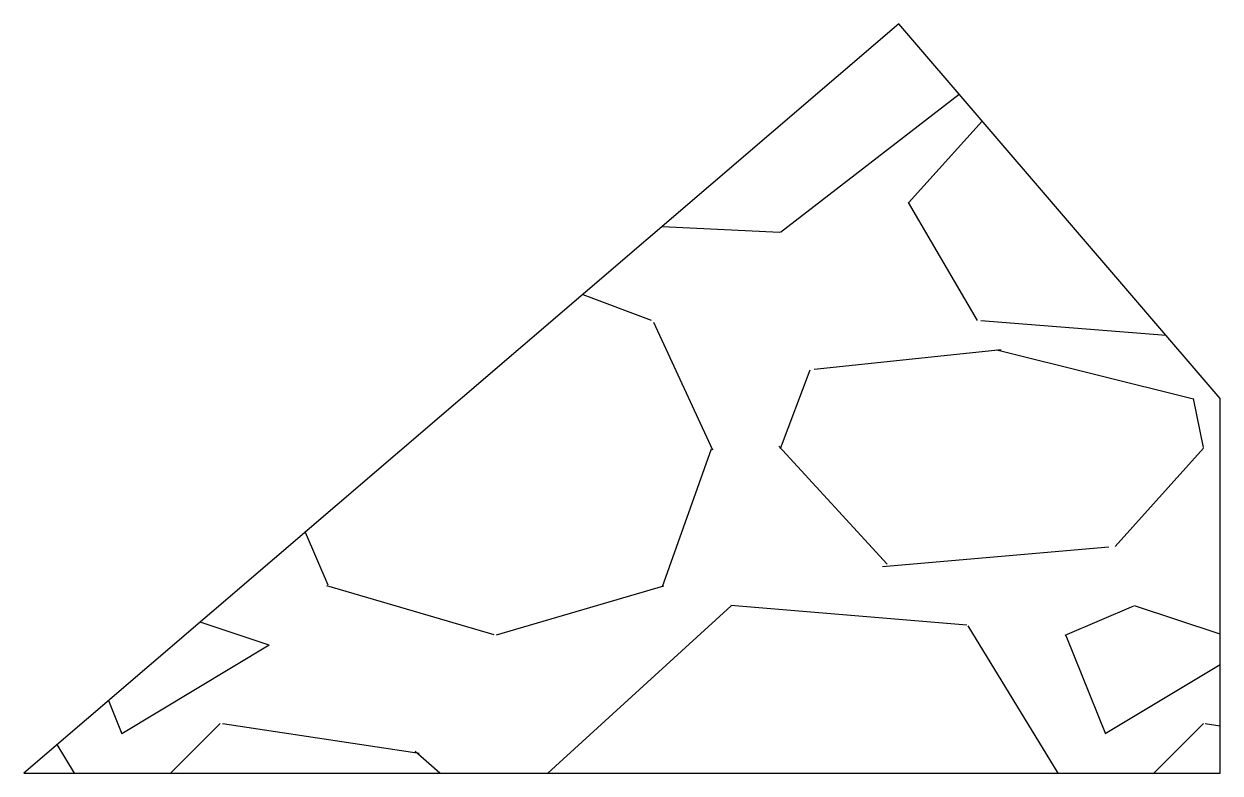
# Model space of a CAD drawing. Header units: millimetres. Extents: x 191.2 to 222.1, y 271.2 to 290.5.
import ezdxf

# ---------------------------------------------------------------- set-up
doc = ezdxf.new("R2010")
doc.units = ezdxf.units.MM

# ---------------------------------------------------------------- blocks, each defined once
blk = doc.blocks.new('bloc')
h = blk.add_hatch()
h.set_pattern_fill('GRAVEL', color=3, style=0)
h.set_pattern_definition([(228.0128, (18.288, 25.4), (-203.200173, -228.600281), [3.4172, -338.305]), (184.9697, (16.002, 22.86), (304.800493, 25.3998208), [5.86405, -580.54]), (132.5104, (10.16, 22.352), (253.999815, -279.400273), [4.1348, -409.347]), (267.2737, (0.254, 16.002), (25.3998897, 507.9998365), [5.34005, -528.664]), (292.8337, (0, 10.668), (-127.0003606, 304.8001733), [5.23634, -518.398]), (357.2737, (2.032, 5.842), (-507.9998365, 25.3998897), [5.34005, -528.664]), (37.6942, (7.366, 5.588), (-330.2002086, -253.9997736), [7.06194, -699.131]), (72.2553, (12.954, 9.906), (177.8003557, 558.800162), [6.6672, -660.053]), (121.4296, (14.986, 16.256), (-203.2000524, 330.1996116), [5.3581, -530.455]), (175.2364, (12.192, 20.828), (279.39978, -25.399762), [6.1171, -299.739]), (222.3974, (6.096, 21.336), (-304.8000092, -279.3996365), [7.9108, -783.168]), (138.8141, (25.4, 15.748), (-177.799887, 152.399766), [2.7, -267.306]), (171.4692, (23.368, 17.526), (330.199496, -50.800128), [5.1368, -508.546]), (225, (18.288, 18.288), (-5e-15, -25.4), [3.5921, -32.3289]), (203.1986, (16.51, 21.336), (127.000428, 50.800223), [1.9344, -191.506]), (291.8014, (14.732, 20.574), (-25.40002, 76.20005), [2.7357, -134.048]), (30.9638, (15.748, 18.034), (76.19992, 50.80004), [4.4432, -143.663]), (161.565, (19.558, 20.32), (50.80002, -25.39996), [3.2129, -77.109]), (16.3895, (0, 20.574), (254.00014, 76.1998415), [4.5009, -445.588]), (70.3462, (4.318, 21.844), (-101.599717, -279.399605), [3.776, -373.822]), (293.1986, (19.558, 25.4), (-50.800223, 127.000428), [3.8688, -189.572]), (343.6105, (21.082, 21.844), (-254.00014, 76.1998415), [4.5009, -445.588]), (339.444, (0, 4.826), (-127.000158, 50.799938), [4.3403, -212.677]), (294.7751, (4.064, 3.302), (-126.999704, 279.39987), [3.6367, -360.036]), (66.8014, (19.812, 0), (50.800223, 127.000428), [3.8688, -189.572]), (17.354, (21.336, 3.556), (-330.200018, -101.599847), [4.2578, -421.524]), (69.444, (7.366, 0), (-50.799938, -127.000158), [2.1702, -214.848]), (101.3099, (18.288, 0), (-25.399875, 101.599675), [1.2952, -128.22]), (165.9638, (18.034, 1.27), (76.20005, -25.39996), [5.2363, -99.4905]), (186.009, (12.954, 2.54), (253.9996254, 25.3999407), [4.8527, -480.414]), (303.69, (15.748, 15.748), (-25.40001, 50.79995), [3.6632, -87.9178]), (353.1572, (17.78, 12.7), (431.8001786, -50.8002275), [6.3956, -633.16]), (60.9454, (24.13, 11.938), (-101.599764, -177.799576), [2.6151, -258.894]), (90, (25.4, 14.224), (-25.4, 25.4), [1.524, -23.876]), (120.2564, (12.446, 3.302), (101.599785, -177.79991), [3.5287, -349.339]), (48.0128, (10.668, 6.35), (203.200173, 228.600281), [6.8344, -334.888]), (0, (15.24, 11.43), (25.4, 25.4), [6.604, -18.796]), (325.3048, (21.844, 11.43), (-253.99956, 177.800017), [4.0161, -397.593]), (254.0546, (25.146, 9.144), (-25.400065, -101.600242), [3.6983, -181.217]), (207.646, (24.13, 5.588), (-482.5998305, -254.0001597), [6.02145, -596.125]), (175.4261, (18.796, 2.794), (-330.200076, 25.399877), [6.3703, -630.658]), (175.4261, (18.796, 2.794), (-330.200076, 25.399877), [6.3703, -630.658])])
h.paths.add_polyline_path([(213.782, 290.537), (191.187, 271.174), (222.083, 271.174), (222.083, 280.856)])
at = {"color": 3}
blk.add_lwpolyline([(213.782, 290.537), (191.187, 271.174), (222.083, 271.174), (222.083, 280.856), (213.782, 290.537)], close=True, dxfattribs=at)

msp = doc.modelspace()

# ---------------------------------------------------------------- block references
msp.add_blockref('bloc', (0, 0))

doc.saveas('drawing.dxf')
